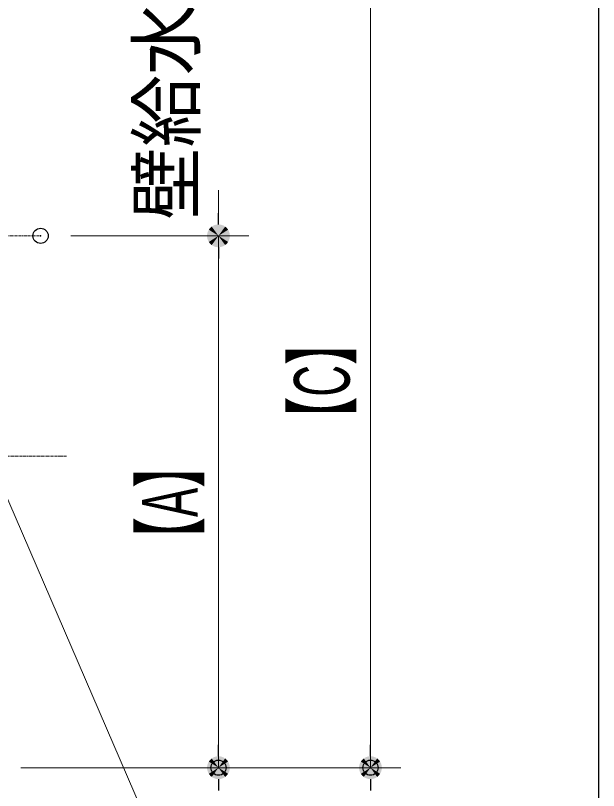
# Model space of a CAD drawing. Units: millimetres, scale not verified. Extents: x -6062 to 6062, y -3045 to 3045.
# Drawn here: x -701 to -318, y -2035 to -1525 of the extents above; entities that cross this region are included whole.
import ezdxf
from ezdxf.enums import TextEntityAlignment as Align

# ---------------------------------------------------------------- set-up
doc = ezdxf.new("R2010")
doc.units = ezdxf.units.MM
doc.header["$LTSCALE"] = 20
doc.header["$PDMODE"] = 32
doc.header["$PDSIZE"] = 10
doc.linetypes.add('USER1', pattern=[2.91, 1.76, -0.4, 0.35, -0.4])
for name, color, linetype, lineweight in [('0-1_0', 7, 'Continuous', 25), ('0-4_1図面枠', 7, 'Continuous', 20), ('0-5_2寸法-2', 7, 'Continuous', 15), ('0-6_5ボウル・キャビネット', 7, 'Continuous', 15), ('0-7_2寸法-3', 7, 'Continuous', 15), ('0-8_4給排水', 7, 'Continuous', 30)]:
    doc.layers.add(name, color=color, linetype=linetype, lineweight=lineweight)
doc.layers.add('0-2_Defpoints', color=7, linetype='Continuous')
doc.styles.add('ＭＳ Ｐゴシック', font='')
doc.styles.get('ＭＳ Ｐゴシック').set_extended_font_data('MS PGothic')

# ---------------------------------------------------------------- blocks, each defined once
blk = doc.blocks.new('_Dot')
at = {"layer": '0-1_0'}
blk.add_line((-10, 0), (-20, 0), dxfattribs=at)
for points in [[(0, 0), (-8.09, 5.88), (-7.29, 6.85)], [(0, 0), (-7.29, 6.85), (-6.37, 7.71)], [(0, 0), (-6.37, 7.71), (-5.36, 8.44)], [(0, 0), (-5.36, 8.44), (-4.26, 9.05)], [(0, 0), (-4.26, 9.05), (-3.09, 9.51)], [(0, 0), (-3.09, 9.51), (-1.87, 9.82)], [(0, 0), (-1.87, 9.82), (-0.63, 9.98)], [(0, 0), (-0.63, 9.98), (0.63, 9.98)], [(0, 0), (0.63, 9.98), (1.87, 9.82)], [(0, 0), (1.87, 9.82), (3.09, 9.51)], [(0, 0), (3.09, 9.51), (4.26, 9.05)], [(0, 0), (4.26, 9.05), (5.36, 8.44)], [(0, 0), (5.36, 8.44), (6.37, 7.71)], [(0, 0), (6.37, 7.71), (7.29, 6.85)], [(0, 0), (7.29, 6.85), (8.09, 5.88)], [(0, 0), (-10, 0), (-9.92, 1.25)], [(0, 0), (-9.92, -1.25), (-10, 0)], [(0, 0), (-9.92, 1.25), (-9.69, 2.49)], [(0, 0), (-9.69, -2.49), (-9.92, -1.25)], [(0, 0), (-9.69, 2.49), (-9.3, 3.68)], [(0, 0), (-9.3, -3.68), (-9.69, -2.49)], [(0, 0), (-9.3, 3.68), (-8.76, 4.82)], [(0, 0), (-8.76, -4.82), (-9.3, -3.68)], [(0, 0), (-8.76, 4.82), (-8.09, 5.88)], [(0, 0), (-8.09, -5.88), (-8.76, -4.82)], [(0, 0), (-7.29, -6.85), (-8.09, -5.88)], [(0, 0), (-6.37, -7.71), (-7.29, -6.85)], [(0, 0), (-5.36, -8.44), (-6.37, -7.71)], [(0, 0), (-4.26, -9.05), (-5.36, -8.44)], [(0, 0), (-3.09, -9.51), (-4.26, -9.05)], [(0, 0), (-1.87, -9.82), (-3.09, -9.51)], [(0, 0), (-0.63, -9.98), (-1.87, -9.82)], [(0, 0), (0.63, -9.98), (-0.63, -9.98)], [(0, 0), (8.09, 5.88), (8.76, 4.82)], [(0, 0), (8.76, 4.82), (9.3, 3.68)], [(0, 0), (9.3, 3.68), (9.69, 2.49)], [(0, 0), (9.69, 2.49), (9.92, 1.25)], [(0, 0), (9.92, 1.25), (10, 0)], [(0, 0), (1.87, -9.82), (0.63, -9.98)], [(0, 0), (3.09, -9.51), (1.87, -9.82)], [(0, 0), (4.26, -9.05), (3.09, -9.51)], [(0, 0), (5.36, -8.44), (4.26, -9.05)], [(0, 0), (6.37, -7.71), (5.36, -8.44)], [(0, 0), (7.29, -6.85), (6.37, -7.71)], [(0, 0), (8.09, -5.88), (7.29, -6.85)], [(0, 0), (8.76, -4.82), (8.09, -5.88)], [(0, 0), (9.3, -3.68), (8.76, -4.82)], [(0, 0), (9.69, -2.49), (9.3, -3.68)], [(0, 0), (9.92, -1.25), (9.69, -2.49)], [(0, 0), (10, 0), (9.92, -1.25)]]:
    blk.add_solid(points, dxfattribs=at)
blk = doc.blocks.new('グループ-17')
at = {"layer": '0-6_5ボウル・キャビネット', "linetype": 'USER1'}
blk.add_line((22400, -36300), (20400, -36300), dxfattribs=at)
blk = doc.blocks.new('止水栓_側面')
at = {"layer": '0-8_4給排水', "linetype": 'USER1', "lineweight": 15}
blk.add_line((-3010, 0), (1000, 0), dxfattribs=at)
at = {"layer": '0-8_4給排水'}
blk.add_lwpolyline([(-900, 1200), (-900, 600), (-1200, 600), (-1200, 1200)], dxfattribs=at)
for points in [[(-1950, 660), (-1850, 660), (-1850, 300), (-1950, 300)], [(-1330, 600), (-770, 600), (-770, 360), (-1330, 360)], [(-200, 600), (0, 600), (0, -600), (-200, -600)], [(-1250, 360), (-850, 360), (-850, 298), (-1250, 298)], [(-1450, -300), (-2010, -300), (-2010, 300), (-1450, 300)], [(-1450, 240), (-1430, 240), (-1430, -240), (-1450, -240)], [(-1430, 298), (-200, 298), (-200, -298), (-1430, -298)]]:
    blk.add_lwpolyline(points, close=True, dxfattribs=at)
blk = doc.blocks.new('グループ-40')
at = {"layer": '0-8_4給排水'}
blk.add_blockref('止水栓_側面', (21060, -33400), dxfattribs=at)

msp = doc.modelspace()

# ---------------------------------------------------------------- linework, layer by layer
at = {"layer": '0-2_Defpoints'}
for p in [(-684.5, -1670), (-684.5, -1670), (-567.5, -2020), (-567.5, -2020), (-467.5, -2020)]:
    msp.add_point(p, dxfattribs=at)
at = {"layer": '0-4_1図面枠', "lineweight": 30}
msp.add_line((-317.5, 1750), (-317.5, -2420), dxfattribs=at)
at = {"layer": '0-5_2寸法-2'}
for p, q in [((-467.5, -1510), (-467.5, -2020)), ((-467.5, -1525.01), (-467.5, -2004.99)), ((-567.5, -1654.99), (-567.5, -1639.99)), ((-664.5, -1670), (-547.5, -1670)), ((-664.5, -1670), (-547.5, -1670)), ((-567.5, -1670), (-567.5, -2020)), ((-567.5, -1685.01), (-567.5, -2004.99)), ((-697.5, -2020), (-547.5, -2020)), ((-697.5, -2020), (-547.5, -2020)), ((-547.5, -2020), (-447.5, -2020)), ((-547.5, -2020), (-447.5, -2020))]:
    msp.add_line(p, q, dxfattribs=at)
at = {"layer": '0-7_2寸法-3'}
msp.add_lwpolyline([(-905.69, -2420), (-457.5, -2420), (-774.57, -1684.9)], dxfattribs=at)

# ---------------------------------------------------------------- block references
at = {"layer": '0-5_2寸法-2', "xscale": 0.7503418, "yscale": 0.7503418}
for p, rotation in [((-567.5, -1670), 270), ((-567.5, -1670), 90), ((-567.5, -2020), 270), ((-467.5, -2020), 270), ((-567.5, -2020), 90), ((-467.5, -2020), 90)]:
    msp.add_blockref('_Dot', p, dxfattribs=dict(at, rotation=rotation))
at = {"layer": '0-6_5ボウル・キャビネット', "xscale": 0.05, "yscale": 0.05}
msp.add_blockref('グループ-17', (-1787.5, 0), dxfattribs=at)
at = {"layer": '0-8_4給排水', "xscale": 0.05, "yscale": 0.05}
msp.add_blockref('グループ-40', (-1787.5, 0), dxfattribs=at)

# ---------------------------------------------------------------- texts
at = {"layer": '0-5_2寸法-2', "style": 'ＭＳ Ｐゴシック'}
for s, height, width, p in [('壁給水・給湯位置', 36.66, 0.95, (-572.38, -1659.36)), ('【C】', 36.69, 0.6, (-470.13, -1805.83)), ('【A】', 36.69, 0.6, (-570.13, -1885.05))]:
    msp.add_text(s, height=height, rotation=90, dxfattribs=dict(at, width=width)).set_placement(p, align=Align.BOTTOM_LEFT)

doc.saveas('drawing.dxf')
